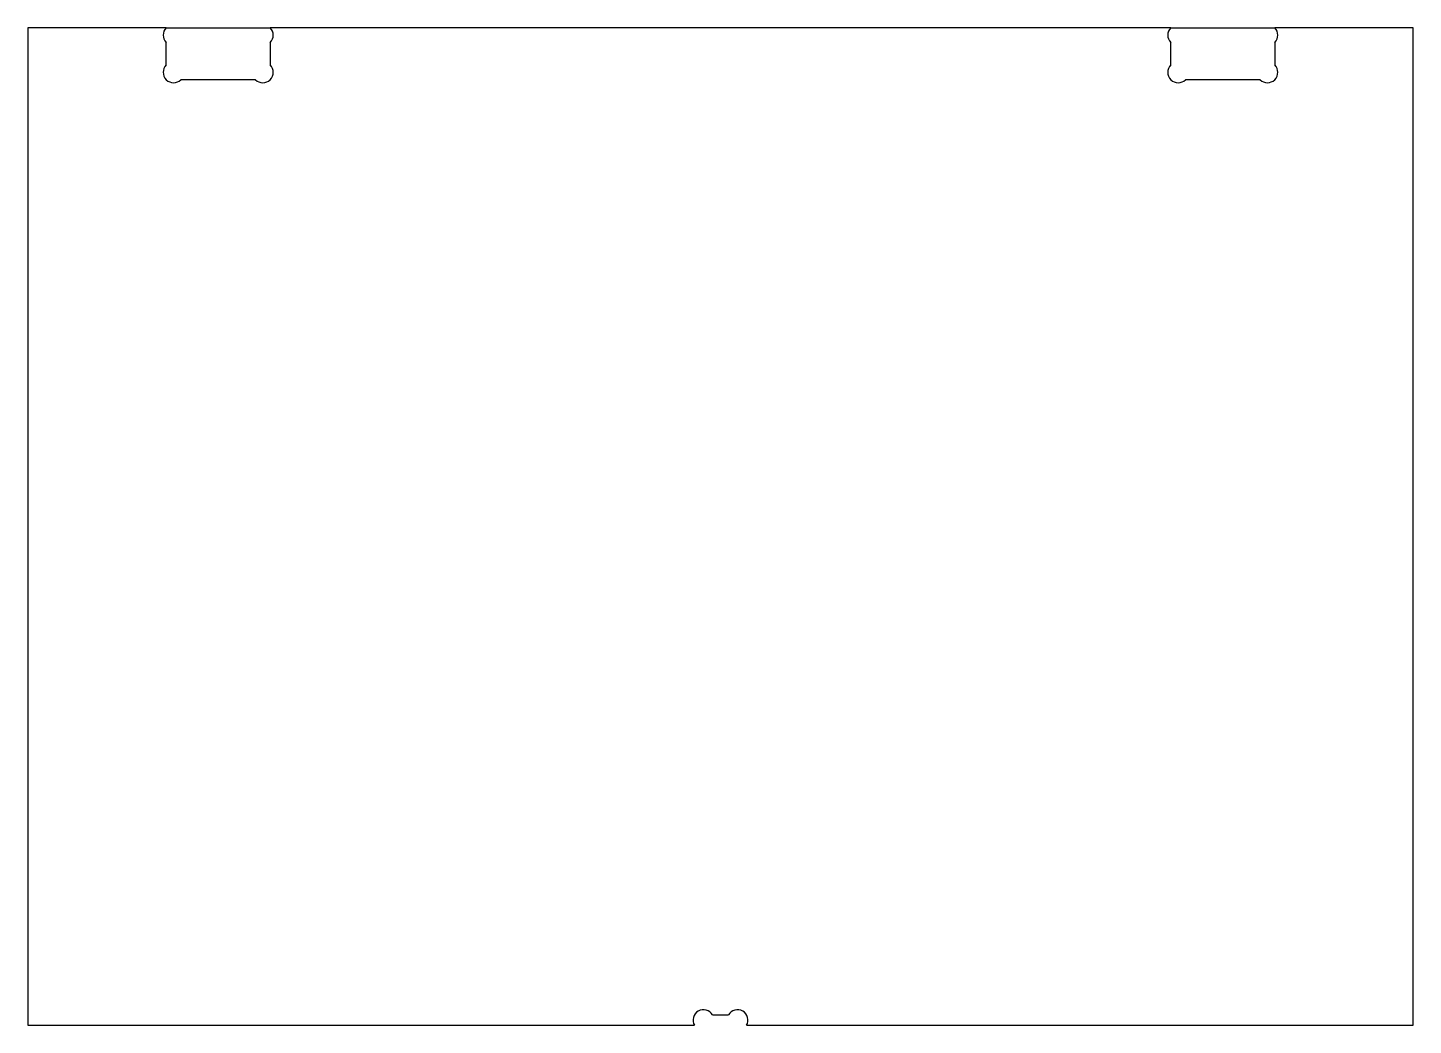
# Model space of a CAD drawing. Header units: millimetres. Extents: x -200 to 200, y -300 to -12.
import ezdxf

# ---------------------------------------------------------------- set-up
doc = ezdxf.new("R2010")
doc.units = ezdxf.units.MM
doc.layers.get('0').update_dxf_attribs({"linetype": 'CONTINUOUS'})

msp = doc.modelspace()

# ---------------------------------------------------------------- linework, layer by layer
for p, q in [((-160, -12), (-200, -12)), ((-200, -12), (-200, -300)), ((-160, -12), (-130, -12)), ((130, -12), (-130, -12)), ((130, -12), (160, -12)), ((200, -12), (160, -12)), ((200, -300), (200, -12)), ((-160, -22.76), (-160, -16.24)), ((-130, -16.24), (-130, -22.76)), ((130, -22.76), (130, -16.24)), ((160, -16.24), (160, -22.76)), ((-134.24, -27), (-155.76, -27)), ((155.76, -27), (134.24, -27)), ((-200, -300), (-7.5, -300)), ((-2.3, -297), (2.3, -297)), ((7.5, -300), (200, -300))]:
    msp.add_line(p, q)
for centre, start, end in [((-157.88, -14.12), 135, 225), ((-132.12, -14.12), -45, 45), ((132.12, -14.12), 135, 225), ((157.88, -14.12), -45, 45), ((-157.88, -24.88), 135, 315), ((-132.12, -24.88), -135, 45), ((132.12, -24.88), 135, 315), ((157.88, -24.88), -135, 45), ((-4.9, -298.5), 30.0001, 210), ((4.9, -298.5), -30, 149.9999)]:
    msp.add_arc(centre, 3, start, end)

doc.saveas('drawing.dxf')
